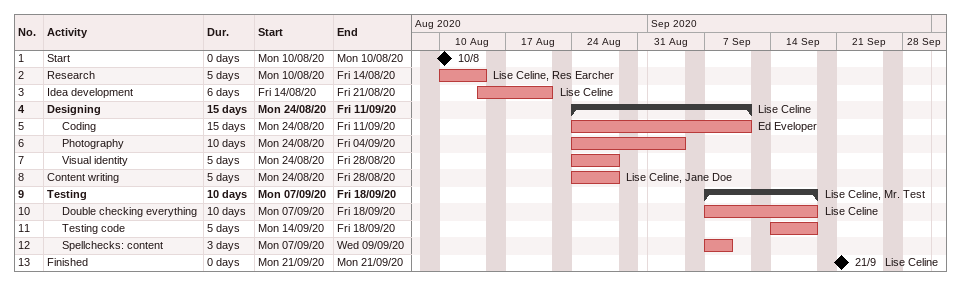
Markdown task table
| ID | Level | Task | Duration | Start | Finish | Resources |
|---|---|---|---|---|---|---|
| 1 | 1 | Start | 0d | 2020-08-10 | 2020-08-10 |  |
| 2 | 1 | Research | 5d | 2020-08-10 | 2020-08-14 | Lise Celine, Res Earcher |
| 3 | 1 | Idea development | 6d | 2020-08-14 | 2020-08-21 | Lise Celine |
| 4 | 1 | **Designing** | 15d | 2020-08-24 | 2020-09-11 | Lise Celine |
| 5 | 2 | Coding | 15d | 2020-08-24 | 2020-09-11 | Ed Eveloper |
| 6 | 2 | Photography | 10d | 2020-08-24 | 2020-09-04 |  |
| 7 | 2 | Visual identity | 5d | 2020-08-24 | 2020-08-28 |  |
| 8 | 1 | Content writing | 5d | 2020-08-24 | 2020-08-28 | Lise Celine, Jane Doe |
| 9 | 1 | **Testing** | 10d | 2020-09-07 | 2020-09-18 | Lise Celine, Mr. Test |
| 10 | 2 | Double checking everything | 10d | 2020-09-07 | 2020-09-18 | Lise Celine |
| 11 | 2 | Testing code | 5d | 2020-09-14 | 2020-09-18 |  |
| 12 | 2 | Spellchecks: content | 3d | 2020-09-07 | 2020-09-09 |  |
| 13 | 1 | Finished | 0d | 2020-09-21 | 2020-09-21 | Lise Celine |
